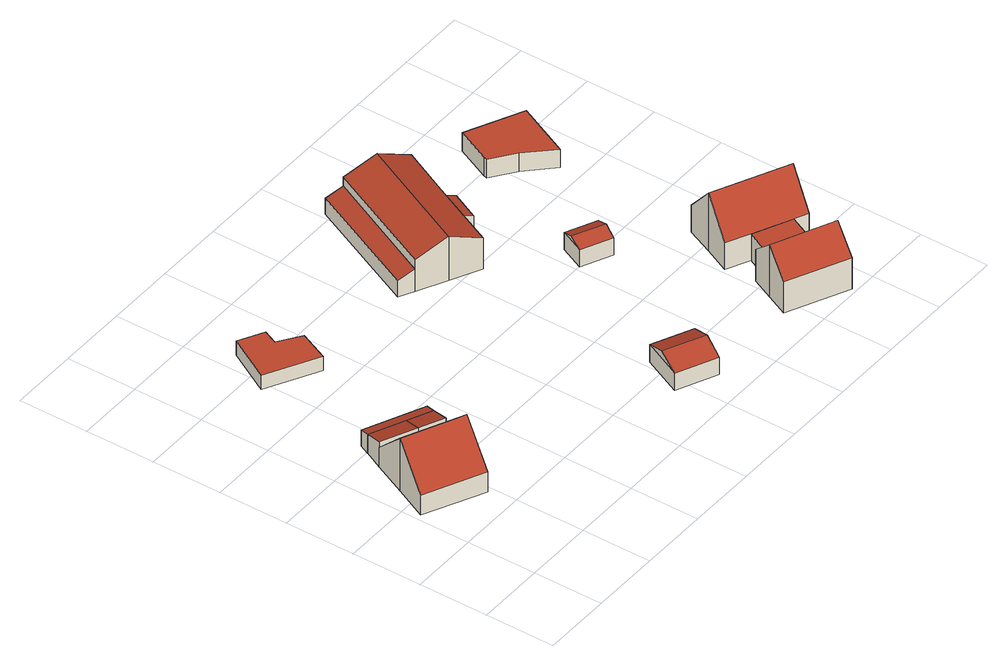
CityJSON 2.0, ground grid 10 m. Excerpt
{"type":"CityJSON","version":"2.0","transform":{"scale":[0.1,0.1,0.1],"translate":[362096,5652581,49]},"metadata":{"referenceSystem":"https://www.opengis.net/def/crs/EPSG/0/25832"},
"CityObjects":{
"building1":{"type":"Building","attributes":{"Gemeindeschluessel":"05315000","Geometrietyp2DReferenz":"3000","function":"31001_1010"},"address":[{"country":"Germany","locality":"Köln","thoroughfareNumber":"13c","thoroughfareName":"Am Kunstfeld"}],"children":["building1-1","building1-2"]},
"building1-1":{"type":"BuildingPart","attributes":{"roofType":"3100","measuredHeight":8.29,"storeysAboveGround":1},"parents":["building1"],"geometry":[{"type":"Solid","lod":"2","boundaries":[[[[0,1,2,3]],[[4,5,1,0]],[[6,7,8,9]],[[10,11,7,6]],[[12,13,11,10]],[[3,2,13,12]],[[3,12,10,0]],[[6,9,4,0,10]],[[1,5,8,7,11,13,2]],[[4,9,8,5]]]],"semantics":{"surfaces":[{"type":"WallSurface"},{"type":"RoofSurface"},{"type":"GroundSurface"},{"type":"ClosureSurface"}],"values":[[0,0,0,0,0,0,1,1,2,3]]}}]},
"building1-2":{"type":"BuildingPart","attributes":{"roofType":"2100","measuredHeight":3.92,"storeysAboveGround":1},"address":[{"country":"Germany","locality":"Köln","thoroughfareNumber":"13c","thoroughfareName":"Am Kunstfeld"}],"parents":["building1"],"geometry":[{"type":"MultiSurface","lod":"2","boundaries":[[[14,8,15,16]],[[17,18,5,19]],[[16,15,18,17]],[[19,14,16,17]],[[8,5,18,15]],[[14,19,4,9]],[[9,4,5,8]]],"semantics":{"surfaces":[{"type":"WallSurface"},{"type":"RoofSurface"},{"type":"GroundSurface"},{"type":"ClosureSurface"}],"values":[0,0,0,1,2,0,3]}}]},
"building2":{"type":"Building","attributes":{"Geometrietyp2DReferenz":"3000","Gemeindeschluessel":"05315000","function":"51009_1610","roofType":"2100","measuredHeight":2.97},"geometry":[{"type":"Solid","lod":"2","boundaries":[[[[20,21,22,17]],[[23,24,21,20]],[[25,26,24,23]],[[16,27,26,25]],[[17,22,27,16]],[[25,23,20,17,16]],[[21,24,26,27,22]]]],"semantics":{"surfaces":[{"type":"WallSurface"},{"type":"RoofSurface"},{"type":"GroundSurface"}],"values":[[0,0,0,0,0,1,2]]}}]},
"building3":{"type":"Building","attributes":{"Geometrietyp2DReferenz":"3000","Gemeindeschluessel":"05315000","function":"31001_1010","roofType":"2100","measuredHeight":3.92,"storeysAboveGround":1},"address":[{"country":"Germany","locality":"Köln","thoroughfareNumber":"13c","thoroughfareName":"Am Kunstfeld"}],"geometry":[{"type":"Solid","lod":"2","boundaries":[[[[16,15,8,14]],[[25,28,15,16]],[[29,7,28,25]],[[14,8,7,29]],[[25,16,14,29]],[[15,28,7,8]]]],"semantics":{"surfaces":[{"type":"WallSurface"},{"type":"RoofSurface"},{"type":"GroundSurface"}],"values":[[0,0,0,0,1,2]]}}]},
"building4":{"type":"Building","attributes":{"Geometrietyp2DReferenz":"3000","Gemeindeschluessel":"05315000","function":"51009_1610","roofType":"1000","measuredHeight":2.24},"geometry":[{"type":"Solid","lod":"2","boundaries":[[[[30,31,32,33]],[[34,35,31,30]],[[36,37,35,34]],[[38,39,37,36]],[[40,41,39,38]],[[33,32,41,40]],[[38,36,34,30,33,40]],[[31,35,37,39,41,32]]]],"semantics":{"surfaces":[{"type":"WallSurface"},{"type":"RoofSurface"},{"type":"GroundSurface"}],"values":[[0,0,0,0,0,0,1,2]]}}]},
"building5":{"type":"Building","attributes":{"Geometrietyp2DReferenz":"3000","Gemeindeschluessel":"05315000","function":"31001_2463","roofType":"3100","measuredHeight":4.03,"storeysAboveGround":1},"address":[{"country":"Germany","locality":"Köln","thoroughfareNumber":"13a","thoroughfareName":"Am Kunstfeld"}],"geometry":[{"type":"Solid","lod":"2","boundaries":[[[[42,43,44,45]],[[46,47,43,42]],[[48,49,47,46]],[[45,44,49,48]],[[42,50,46]],[[48,51,45]],[[45,51,50,42]],[[46,50,51,48]],[[43,47,49,44]]]],"semantics":{"surfaces":[{"type":"WallSurface"},{"type":"RoofSurface"},{"type":"GroundSurface"}],"values":[[0,0,0,0,0,0,1,1,2]]}}]},
"building6":{"type":"Building","attributes":{"Gemeindeschluessel":"05315000","Geometrietyp2DReferenz":"3000","function":"31001_1120"},"address":[{"country":"Germany","locality":"Köln","thoroughfareNumber":"15","thoroughfareName":"Am Kunstfeld"},{"country":"Germany","locality":"Köln","thoroughfareNumber":"13","thoroughfareName":"Am Kunstfeld"}],"children":["building6-1","building6-2"]},
"building6-1":{"type":"BuildingPart","attributes":{"roofType":"3100","measuredHeight":6.89,"storeysAboveGround":1},"parents":["building6"],"geometry":[{"type":"MultiSurface","lod":"2","boundaries":[[[52,53,54,55]],[[56,57,58,59]],[[60,61,57,56]],[[62,63,61,60]],[[64,65,63,62]],[[66,67,65,64]],[[55,54,67,66]],[[66,64,62,60,56,55]],[[59,52,55,56]],[[53,58,57,61,63,65,67,54]],[[52,59,68,69]],[[69,68,58,53]]],"semantics":{"surfaces":[{"type":"WallSurface"},{"type":"RoofSurface"},{"type":"GroundSurface"},{"type":"ClosureSurface"}],"values":[0,0,0,0,0,0,0,1,1,2,0,3]}}]},
"building6-2":{"type":"BuildingPart","attributes":{"roofType":"2100","measuredHeight":3.47,"storeysAboveGround":1},"address":[{"country":"Germany","locality":"Köln","thoroughfareNumber":"15","thoroughfareName":"Am Kunstfeld"}],"parents":["building6"],"geometry":[{"type":"Solid","lod":"2","boundaries":[[[[70,71,53,69]],[[72,73,71,70]],[[68,58,73,72]],[[72,70,69,68]],[[71,73,58,53]],[[68,69,53,58]]]],"semantics":{"surfaces":[{"type":"WallSurface"},{"type":"RoofSurface"},{"type":"GroundSurface"},{"type":"ClosureSurface"}],"values":[[0,0,0,1,2,3]]}}]},
"building7":{"type":"Building","attributes":{"Geometrietyp2DReferenz":"3000","Gemeindeschluessel":"05315000","function":"51009_1610","roofType":"2100","measuredHeight":3.49},"geometry":[{"type":"Solid","lod":"2","boundaries":[[[[74,75,63,76]],[[77,78,75,74]],[[79,65,78,77]],[[76,63,65,79]],[[77,74,76,79]],[[75,78,65,63]]]],"semantics":{"surfaces":[{"type":"WallSurface"},{"type":"RoofSurface"},{"type":"GroundSurface"}],"values":[[0,0,0,0,1,2]]}}]},
"building8":{"type":"Building","attributes":{"Geometrietyp2DReferenz":"3000","Gemeindeschluessel":"05315000","function":"31001_2000","roofType":"3100","measuredHeight":3.46,"storeysAboveGround":1},"address":[{"country":"Germany","locality":"Köln","thoroughfareNumber":"13a","thoroughfareName":"Am Kunstfeld"}],"geometry":[{"type":"Solid","lod":"2","boundaries":[[[[80,81,82,83]],[[84,85,81,80]],[[86,87,85,84]],[[83,82,87,86]],[[80,88,84]],[[86,89,83]],[[83,89,88,80]],[[84,88,89,86]],[[81,85,87,82]]]],"semantics":{"surfaces":[{"type":"WallSurface"},{"type":"RoofSurface"},{"type":"GroundSurface"}],"values":[[0,0,0,0,0,0,1,1,2]]}}]},
"building9":{"type":"Building","attributes":{"Gemeindeschluessel":"05315000","Geometrietyp2DReferenz":"3000","function":"31001_1010"},"address":[{"country":"Germany","locality":"Köln","thoroughfareNumber":"13a","thoroughfareName":"Am Kunstfeld"}],"children":["building9-1","building9-2","building9-3"]},
"building9-1":{"type":"BuildingPart","attributes":{"roofType":"3100","measuredHeight":9.02,"storeysAboveGround":1},"parents":["building9"],"geometry":[{"type":"Solid","lod":"2","boundaries":[[[[90,91,92,93]],[[94,95,91,90]],[[96,97,95,94]],[[98,99,97,96]],[[100,101,99,98]],[[102,103,101,100]],[[93,92,104,105]],[[93,105,102,100,98,90]],[[96,94,90,98]],[[91,95,97,99,101,103,104,92]],[[105,104,103,102]]]],"semantics":{"surfaces":[{"type":"WallSurface"},{"type":"RoofSurface"},{"type":"GroundSurface"},{"type":"ClosureSurface"}],"values":[[0,0,0,0,0,0,0,1,1,2,3]]}}]},
"building9-2":{"type":"BuildingPart","attributes":{"roofType":"3100","measuredHeight":8.12,"storeysAboveGround":1},"parents":["building9"],"geometry":[{"type":"MultiSurface","lod":"2","boundaries":[[[106,107,108,109]],[[110,111,107,106]],[[112,113,111,110]],[[114,115,116,117]],[[118,119,115,114]],[[120,121,119,118]],[[109,108,121,120]],[[109,120,118,106]],[[114,117,112,110,106,118]],[[107,111,113,116,115,119,121,108]],[[112,117,122,123]],[[116,113,123,122]]],"semantics":{"surfaces":[{"type":"WallSurface"},{"type":"RoofSurface"},{"type":"GroundSurface"},{"type":"ClosureSurface"}],"values":[0,0,0,0,0,0,0,1,1,2,0,3]}}]},
"building9-3":{"type":"BuildingPart","attributes":{"roofType":"1000","measuredHeight":4.14,"storeysAboveGround":1},"parents":["building9"],"geometry":[{"type":"Solid","lod":"2","boundaries":[[[[105,104,113,123]],[[122,116,103,102]],[[102,105,123,122]],[[104,103,116,113]],[[102,103,104,105]],[[122,123,113,116]]]],"semantics":{"surfaces":[{"type":"WallSurface"},{"type":"RoofSurface"},{"type":"GroundSurface"},{"type":"ClosureSurface"}],"values":[[0,0,1,2,3,3]]}}]},
"building10":{"type":"Building","attributes":{"Geometrietyp2DReferenz":"3000","Gemeindeschluessel":"05315000","function":"51009_1611","roofType":"1000","measuredHeight":2.91},"geometry":[{"type":"Solid","lod":"2","boundaries":[[[[124,125,126,127]],[[128,129,125,124]],[[130,131,129,128]],[[132,133,131,130]],[[134,135,133,132]],[[136,137,135,134]],[[127,126,137,136]],[[134,132,130,128,124,127,136]],[[125,129,131,133,135,137,126]]]],"semantics":{"surfaces":[{"type":"WallSurface"},{"type":"RoofSurface"},{"type":"GroundSurface"}],"values":[[0,0,0,0,0,0,0,1,2]]}}]}
},
"vertices":[
[30,223,88],[30,223,5],[7,176,5],[7,176,36],[52,271,36],[52,271,5],[137,232,36],[137,232,5],[102,248,5],[102,248,36],[114,184,88],[114,184,5],[91,136,36],[91,136,5],
[102,248,44],[115,276,5],[115,276,34],[66,298,34],[66,298,5],[52,271,44],
[73,313,29],[73,313,4],[66,298,4],[157,275,29],[157,275,4],[150,260,34],[150,260,4],[115,276,4],
[150,260,5],[137,232,44],
[161,520,25],[161,520,3],[126,539,3],[126,539,25],[152,500,25],[152,500,3],[183,478,25],[183,478,3],[164,436,25],[164,436,3],[90,475,25],[90,475,3],
[464,96,33],[464,96,6],[407,122,6],[407,122,33],[437,39,33],[437,39,6],[380,65,33],[380,65,6],[450,67,46],[393,94,46],
[349,432,55],[349,432,6],[390,411,6],[390,411,75],[468,575,75],[468,575,6],[427,596,6],[427,596,55],[510,554,55],[510,554,6],[480,492,55],[480,492,6],[461,452,55],[461,452,6],[432,390,55],[432,390,6],[427,596,41],[349,432,41],
[328,443,31],[328,443,6],[405,607,31],[405,607,6],
[502,481,31],[502,481,6],[480,492,41],[483,441,31],[483,441,6],[461,452,41],
[564,313,32],[564,313,5],[521,333,5],[521,333,32],[548,278,32],[548,278,5],[505,298,32],[505,298,5],[556,295,40],[513,316,40],
[623,190,95],[623,190,4],[605,153,4],[605,153,46],[640,228,46],[640,228,4],[746,178,46],[746,178,4],[729,140,95],[729,140,4],[711,103,46],[711,103,4],[692,112,46],[692,112,4],[638,137,4],[638,137,46],
[595,78,86],[595,78,4],[580,46,4],[580,46,53],[610,110,53],[610,110,4],[622,104,53],[622,104,4],[696,70,53],[696,70,4],[676,79,4],[676,79,53],[681,38,86],[681,38,4],[666,6,53],[666,6,4],[676,79,46],[622,104,46],
[603,545,32],[603,545,3],[580,495,3],[580,495,32],[683,507,32],[683,507,3],[660,458,32],[660,458,3],[647,430,32],[647,430,3],[612,466,32],[612,466,3],[579,491,32],[579,491,3]
]}
